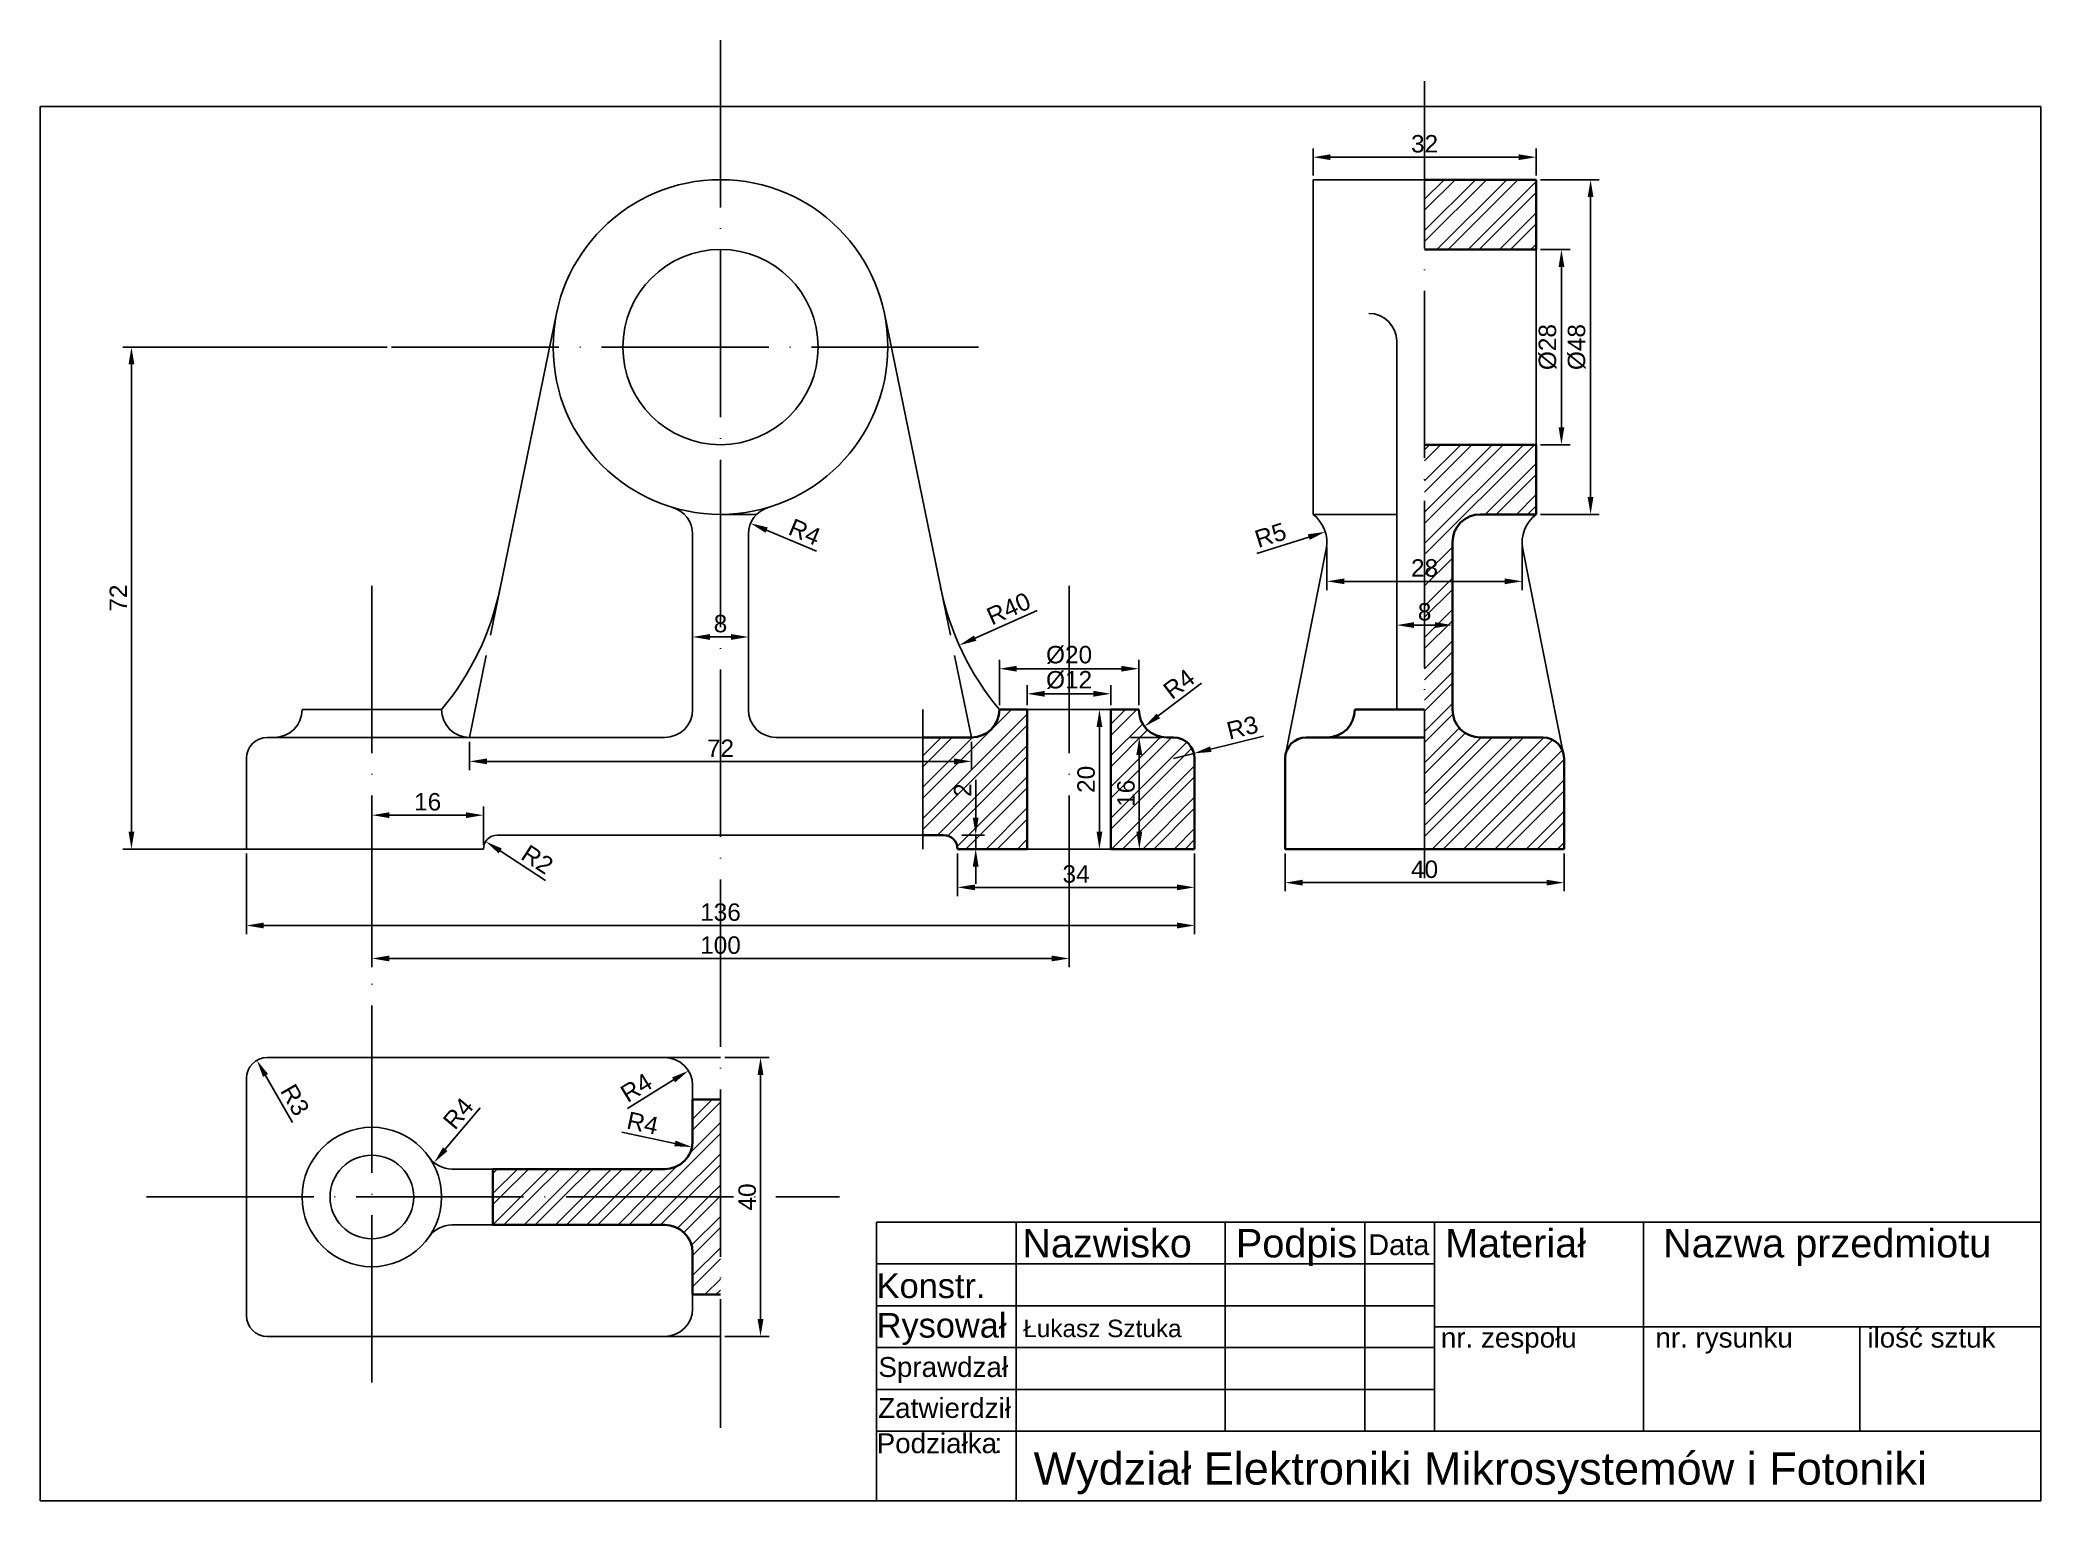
# Model space of a CAD drawing. Header units: millimetres. Extents: x 5 to 292, y 5 to 215.
import ezdxf

# ---------------------------------------------------------------- set-up
doc = ezdxf.new("R2010")
doc.units = ezdxf.units.MM
doc.linetypes.add('ACAD_ISO02W100', pattern=[15, 12, -3])
doc.linetypes.add('ACAD_ISO04W100', pattern=[30, 24, -3, 0, -3])
doc.layers.add('Osie', color=10, linetype='ACAD_ISO04W100')
doc.layers.add('szary', color=9, linetype='ACAD_ISO02W100')
doc.layers.add('przekroj', color=7, linetype='Continuous', lineweight=35)
doc.styles.get("Standard").update_dxf_attribs({"font": 'arial.ttf'})
doc.dimstyles.new('ISO-25', dxfattribs={"dimtxt": 2.5, "dimasz": 2.5, "dimexe": 1.25, "dimexo": 0.625, "dimtad": 1, "dimtxsty": 'Standard', "dimcen": 2.5, "dimadec": 0, "dimazin": 0, "dimtfac": 1, "dimtmove": 0, "dimatfit": 3, "dimfxl": 1, "dimarcsym": 0})
pattern_1 = [(45, (0, 19.0678), (-2.245064, 2.245064), []), (45, (0, 20.6553), (-2.245064, 2.245064), [])]
pattern_2 = [(45, (0, 0), (-2.245064, 2.245064), []), (45, (0, 1.5875), (-2.245064, 2.245064), [])]

# ---------------------------------------------------------------- blocks, each defined once
blk = doc.blocks.new('*D7')
at = {"color": 0, "lineweight": -2, "transparency": 16777216}
for p, q in [((187.59, 195.13), (187.59, 198.98)), ((219.59, 195.13), (219.59, 198.98)), ((217.09, 197.73), (190.09, 197.73))]:
    blk.add_line(p, q, dxfattribs=at)
at = {"color": 0, "transparency": 16777216}
for points in [[(190.09, 198.15), (190.09, 197.32), (187.59, 197.73)], [(217.09, 198.15), (217.09, 197.32), (219.59, 197.73)]]:
    blk.add_solid(points, dxfattribs=at)
at = {"layer": 'Defpoints', "color": 0, "transparency": 16777216}
for p in [(187.59, 197.73), (187.59, 194.5), (219.59, 194.5)]:
    blk.add_point(p, dxfattribs=at)
at = {"color": 0, "transparency": 16777216, "insert": (203.59, 199.64), "char_height": 2.5, "attachment_point": 5}
blk.add_mtext('32', dxfattribs=at)
blk = doc.blocks.new('*D8')
at = {"color": 0, "lineweight": -2, "transparency": 16777216}
for p, q in [((183.59, 97.88), (183.59, 92.44)), ((223.59, 97.88), (223.59, 92.44)), ((186.09, 93.69), (221.09, 93.69))]:
    blk.add_line(p, q, dxfattribs=at)
at = {"color": 0, "transparency": 16777216}
for points in [[(186.09, 94.1), (186.09, 93.27), (183.59, 93.69)], [(221.09, 94.1), (221.09, 93.27), (223.59, 93.69)]]:
    blk.add_solid(points, dxfattribs=at)
at = {"layer": 'Defpoints', "color": 0, "transparency": 16777216}
for p in [(183.59, 98.5), (223.59, 98.5), (223.59, 93.69)]:
    blk.add_point(p, dxfattribs=at)
at = {"color": 0, "transparency": 16777216, "insert": (203.59, 95.59), "char_height": 2.5, "attachment_point": 5}
blk.add_mtext('40', dxfattribs=at)
blk = doc.blocks.new('*D9')
at = {"color": 0, "lineweight": -2, "transparency": 16777216}
for p, q in [((199.59, 131.25), (199.59, 131.87)), ((205.09, 130.62), (202.09, 130.62)), ((207.59, 131.25), (207.59, 131.87))]:
    blk.add_line(p, q, dxfattribs=at)
at = {"color": 0, "transparency": 16777216}
for points in [[(202.09, 131.04), (202.09, 130.21), (199.59, 130.62)], [(205.09, 131.04), (205.09, 130.21), (207.59, 130.62)]]:
    blk.add_solid(points, dxfattribs=at)
at = {"layer": 'Defpoints', "color": 0, "transparency": 16777216}
for p in [(199.59, 130.62), (199.59, 130.62), (207.59, 130.62)]:
    blk.add_point(p, dxfattribs=at)
at = {"color": 0, "transparency": 16777216, "insert": (203.59, 132.52), "char_height": 2.5, "attachment_point": 5}
blk.add_mtext('8', dxfattribs=at)
blk = doc.blocks.new('*D11')
at = {"color": 0, "lineweight": -2, "transparency": 16777216}
blk.add_line((179.53, 140.91), (186.97, 143.25), dxfattribs=at)
at = {"color": 0, "transparency": 16777216}
blk.add_solid([(186.85, 143.65), (187.1, 142.85), (189.36, 144)], dxfattribs=at)
at = {"layer": 'Defpoints', "color": 0, "transparency": 16777216}
for p in [(189.36, 144), (184.59, 142.5)]:
    blk.add_point(p, dxfattribs=at)
at = {"color": 0, "transparency": 16777216, "insert": (181.49, 143.52), "char_height": 2.5, "attachment_point": 5, "rotation": 17.4152}
blk.add_mtext('R5', dxfattribs=at)
blk = doc.blocks.new('*D12')
at = {"color": 0, "lineweight": -2, "transparency": 16777216}
for p, q in [((220.21, 194.5), (228.65, 194.5)), ((227.4, 192), (227.4, 149)), ((220.21, 146.5), (228.65, 146.5))]:
    blk.add_line(p, q, dxfattribs=at)
at = {"color": 0, "transparency": 16777216}
for points in [[(226.98, 192), (227.81, 192), (227.4, 194.5)], [(226.98, 149), (227.81, 149), (227.4, 146.5)]]:
    blk.add_solid(points, dxfattribs=at)
at = {"layer": 'Defpoints', "color": 0, "transparency": 16777216}
for p in [(219.59, 194.5), (219.59, 146.5), (227.4, 146.5)]:
    blk.add_point(p, dxfattribs=at)
at = {"color": 0, "transparency": 16777216, "insert": (225.42, 170.5), "char_height": 2.5, "attachment_point": 5, "rotation": 90}
blk.add_mtext('%%C48', dxfattribs=at)
blk = doc.blocks.new('*D13')
at = {"color": 0, "lineweight": -2, "transparency": 16777216}
for p, q in [((220.21, 184.5), (224.47, 184.5)), ((223.22, 182), (223.22, 159)), ((220.21, 156.5), (224.47, 156.5))]:
    blk.add_line(p, q, dxfattribs=at)
at = {"color": 0, "transparency": 16777216}
for points in [[(222.81, 182), (223.64, 182), (223.22, 184.5)], [(222.81, 159), (223.64, 159), (223.22, 156.5)]]:
    blk.add_solid(points, dxfattribs=at)
at = {"layer": 'Defpoints', "color": 0, "transparency": 16777216}
for p in [(219.59, 184.5), (219.59, 156.5), (223.22, 156.5)]:
    blk.add_point(p, dxfattribs=at)
at = {"color": 0, "transparency": 16777216, "insert": (221.25, 170.5), "char_height": 2.5, "attachment_point": 5, "rotation": 90}
blk.add_mtext('%%C28', dxfattribs=at)
blk = doc.blocks.new('*D14')
at = {"color": 0, "lineweight": -2, "transparency": 16777216}
for p, q in [((34.6, 97.88), (34.6, 86.29)), ((170.6, 97.88), (170.6, 86.29)), ((168.1, 87.54), (37.1, 87.54))]:
    blk.add_line(p, q, dxfattribs=at)
at = {"color": 0, "transparency": 16777216}
for points in [[(37.1, 87.96), (37.1, 87.12), (34.6, 87.54)], [(168.1, 87.96), (168.1, 87.12), (170.6, 87.54)]]:
    blk.add_solid(points, dxfattribs=at)
at = {"layer": 'Defpoints', "color": 0, "transparency": 16777216}
for p in [(34.6, 98.5), (170.6, 98.5), (34.6, 87.54)]:
    blk.add_point(p, dxfattribs=at)
at = {"color": 0, "transparency": 16777216, "insert": (102.6, 89.44), "char_height": 2.5, "attachment_point": 5}
blk.add_mtext('136', dxfattribs=at)
blk = doc.blocks.new('*D15')
at = {"color": 0, "lineweight": -2, "transparency": 16777216}
for p, q in [((167.6, 111.5), (170.51, 112.23)), ((180.49, 114.71), (172.93, 112.83))]:
    blk.add_line(p, q, dxfattribs=at)
at = {"color": 0, "transparency": 16777216}
blk.add_solid([(172.83, 113.23), (173.04, 112.43), (170.51, 112.23)], dxfattribs=at)
at = {"layer": 'Defpoints', "color": 0, "transparency": 16777216}
for p in [(170.51, 112.23), (167.6, 111.5)]:
    blk.add_point(p, dxfattribs=at)
at = {"color": 0, "transparency": 16777216, "insert": (177.46, 115.92), "char_height": 2.5, "attachment_point": 5, "rotation": 13.976}
blk.add_mtext('R3', dxfattribs=at)
blk = doc.blocks.new('*D16')
at = {"color": 0, "lineweight": -2, "transparency": 16777216}
blk.add_line((171.59, 122.3), (165.4, 117.59), dxfattribs=at)
at = {"color": 0, "transparency": 16777216}
blk.add_solid([(165.15, 117.93), (165.66, 117.26), (163.41, 116.08)], dxfattribs=at)
at = {"layer": 'Defpoints', "color": 0, "transparency": 16777216}
for p in [(166.6, 118.5), (163.41, 116.08)]:
    blk.add_point(p, dxfattribs=at)
at = {"color": 0, "transparency": 16777216, "insert": (168.36, 122.19), "char_height": 2.5, "attachment_point": 5, "rotation": 37.2364}
blk.add_mtext('R4', dxfattribs=at)
blk = doc.blocks.new('*D17')
at = {"color": 0, "lineweight": -2, "transparency": 16777216}
for p, q in [((146.6, 119.13), (146.6, 122.02)), ((156.1, 120.77), (149.1, 120.77)), ((158.6, 119.13), (158.6, 122.02))]:
    blk.add_line(p, q, dxfattribs=at)
at = {"color": 0, "transparency": 16777216}
for points in [[(149.1, 121.19), (149.1, 120.35), (146.6, 120.77)], [(156.1, 121.19), (156.1, 120.35), (158.6, 120.77)]]:
    blk.add_solid(points, dxfattribs=at)
at = {"layer": 'Defpoints', "color": 0, "transparency": 16777216}
for p in [(146.6, 120.77), (146.6, 118.5), (158.6, 118.5)]:
    blk.add_point(p, dxfattribs=at)
at = {"color": 0, "transparency": 16777216, "insert": (152.6, 122.74), "char_height": 2.5, "attachment_point": 5}
blk.add_mtext('%%C12', dxfattribs=at)
blk = doc.blocks.new('*D18')
at = {"color": 0, "lineweight": -2, "transparency": 16777216}
for p, q in [((142.6, 119.13), (142.6, 125.62)), ((145.1, 124.37), (160.1, 124.37)), ((162.6, 119.13), (162.6, 125.62))]:
    blk.add_line(p, q, dxfattribs=at)
at = {"color": 0, "transparency": 16777216}
for points in [[(145.1, 124.78), (145.1, 123.95), (142.6, 124.37)], [(160.1, 124.78), (160.1, 123.95), (162.6, 124.37)]]:
    blk.add_solid(points, dxfattribs=at)
at = {"layer": 'Defpoints', "color": 0, "transparency": 16777216}
for p in [(162.6, 124.37), (142.6, 118.5), (162.6, 118.5)]:
    blk.add_point(p, dxfattribs=at)
at = {"color": 0, "transparency": 16777216, "insert": (152.6, 126.34), "char_height": 2.5, "attachment_point": 5}
blk.add_mtext('%%C20', dxfattribs=at)
blk = doc.blocks.new('*D19')
at = {"color": 0, "lineweight": -2, "transparency": 16777216}
for p, q in [((136.6, 97.88), (136.6, 91.76)), ((170.6, 97.88), (170.6, 91.76)), ((139.1, 93.01), (168.1, 93.01))]:
    blk.add_line(p, q, dxfattribs=at)
at = {"color": 0, "transparency": 16777216}
for points in [[(139.1, 93.42), (139.1, 92.59), (136.6, 93.01)], [(168.1, 93.42), (168.1, 92.59), (170.6, 93.01)]]:
    blk.add_solid(points, dxfattribs=at)
at = {"layer": 'Defpoints', "color": 0, "transparency": 16777216}
for p in [(136.6, 98.5), (170.6, 98.5), (170.6, 93.01)]:
    blk.add_point(p, dxfattribs=at)
at = {"color": 0, "transparency": 16777216, "insert": (153.6, 94.91), "char_height": 2.5, "attachment_point": 5}
blk.add_mtext('34', dxfattribs=at)
blk = doc.blocks.new('*D20')
at = {"color": 0, "lineweight": -2, "transparency": 16777216}
blk.add_line((148, 132.72), (139.13, 128.75), dxfattribs=at)
at = {"color": 0, "transparency": 16777216}
blk.add_solid([(138.96, 129.13), (139.3, 128.37), (136.85, 127.73)], dxfattribs=at)
at = {"layer": 'Defpoints', "color": 0, "transparency": 16777216}
for p in [(173.36, 144.07), (136.85, 127.73)]:
    blk.add_point(p, dxfattribs=at)
at = {"color": 0, "transparency": 16777216, "insert": (143.93, 132.98), "char_height": 2.5, "attachment_point": 5, "rotation": 24.1064}
blk.add_mtext('R40', dxfattribs=at)
blk = doc.blocks.new('*D21')
at = {"color": 0, "lineweight": -2, "transparency": 16777216}
blk.add_line((77.52, 94), (71.02, 98.23), dxfattribs=at)
at = {"color": 0, "transparency": 16777216}
blk.add_solid([(71.24, 98.58), (70.79, 97.88), (68.92, 99.59)], dxfattribs=at)
at = {"layer": 'Defpoints', "color": 0, "transparency": 16777216}
for p in [(68.92, 99.59), (70.6, 98.5)]:
    blk.add_point(p, dxfattribs=at)
at = {"color": 0, "transparency": 16777216, "insert": (76.34, 97.01), "char_height": 2.5, "attachment_point": 5, "rotation": 326.9788}
blk.add_mtext('R2', dxfattribs=at)
blk = doc.blocks.new('*D22')
at = {"color": 0, "lineweight": -2, "transparency": 16777216}
for p, q in [((189.59, 141.88), (189.59, 135.65)), ((217.59, 141.88), (217.59, 135.65)), ((192.09, 136.9), (215.09, 136.9))]:
    blk.add_line(p, q, dxfattribs=at)
at = {"color": 0, "transparency": 16777216}
for points in [[(192.09, 137.32), (192.09, 136.49), (189.59, 136.9)], [(215.09, 137.32), (215.09, 136.49), (217.59, 136.9)]]:
    blk.add_solid(points, dxfattribs=at)
at = {"layer": 'Defpoints', "color": 0, "transparency": 16777216}
for p in [(189.59, 142.5), (217.59, 142.5), (217.59, 136.9)]:
    blk.add_point(p, dxfattribs=at)
at = {"color": 0, "transparency": 16777216, "insert": (203.59, 138.8), "char_height": 2.5, "attachment_point": 5}
blk.add_mtext('28', dxfattribs=at)
blk = doc.blocks.new('*D23')
at = {"color": 0, "lineweight": -2, "transparency": 16777216}
for p, q in [((103.22, 68.6), (109.59, 68.6)), ((108.34, 66.1), (108.34, 31.1)), ((103.22, 28.6), (109.59, 28.6))]:
    blk.add_line(p, q, dxfattribs=at)
at = {"color": 0, "transparency": 16777216}
for points in [[(107.92, 66.1), (108.76, 66.1), (108.34, 68.6)], [(107.92, 31.1), (108.76, 31.1), (108.34, 28.6)]]:
    blk.add_solid(points, dxfattribs=at)
at = {"layer": 'Defpoints', "color": 0, "transparency": 16777216}
for p in [(102.6, 68.6), (102.6, 28.6), (108.34, 28.6)]:
    blk.add_point(p, dxfattribs=at)
at = {"color": 0, "transparency": 16777216, "insert": (106.44, 48.6), "char_height": 2.5, "attachment_point": 5, "rotation": 90}
blk.add_mtext('40', dxfattribs=at)
blk = doc.blocks.new('*D24')
at = {"color": 0, "lineweight": -2, "transparency": 16777216}
blk.add_line((89.26, 61.31), (95.87, 65.39), dxfattribs=at)
at = {"color": 0, "transparency": 16777216}
blk.add_solid([(95.66, 65.74), (96.09, 65.03), (98, 66.7)], dxfattribs=at)
at = {"layer": 'Defpoints', "color": 0, "transparency": 16777216}
for p in [(98, 66.7), (94.6, 64.6)]:
    blk.add_point(p, dxfattribs=at)
at = {"color": 0, "transparency": 16777216, "insert": (90.52, 64.29), "char_height": 2.5, "attachment_point": 5, "rotation": 31.6568}
blk.add_mtext('R4', dxfattribs=at)
blk = doc.blocks.new('*D25')
at = {"color": 0, "lineweight": -2, "transparency": 16777216}
blk.add_line((88.47, 57.92), (96.06, 56.28), dxfattribs=at)
at = {"color": 0, "transparency": 16777216}
blk.add_solid([(96.15, 56.69), (95.98, 55.88), (98.51, 55.76)], dxfattribs=at)
at = {"layer": 'Defpoints', "color": 0, "transparency": 16777216}
for p in [(94.6, 56.6), (98.51, 55.76)]:
    blk.add_point(p, dxfattribs=at)
at = {"color": 0, "transparency": 16777216, "insert": (91.44, 59.2), "char_height": 2.5, "attachment_point": 5, "rotation": 347.8735}
blk.add_mtext('R4', dxfattribs=at)
blk = doc.blocks.new('*D26')
at = {"color": 0, "lineweight": -2, "transparency": 16777216}
blk.add_line((68.11, 61.41), (63.12, 55.45), dxfattribs=at)
at = {"color": 0, "transparency": 16777216}
blk.add_solid([(62.8, 55.72), (63.44, 55.18), (61.52, 53.53)], dxfattribs=at)
at = {"layer": 'Defpoints', "color": 0, "transparency": 16777216}
for p in [(64.09, 56.6), (61.52, 53.53)]:
    blk.add_point(p, dxfattribs=at)
at = {"color": 0, "transparency": 16777216, "insert": (64.98, 60.59), "char_height": 2.5, "attachment_point": 5, "rotation": 50.077}
blk.add_mtext('R4', dxfattribs=at)
blk = doc.blocks.new('*D27')
at = {"color": 0, "lineweight": -2, "transparency": 16777216}
blk.add_line((41.23, 59.29), (37.35, 66.03), dxfattribs=at)
at = {"color": 0, "transparency": 16777216}
blk.add_solid([(37.71, 66.24), (36.99, 65.82), (36.1, 68.2)], dxfattribs=at)
at = {"layer": 'Defpoints', "color": 0, "transparency": 16777216}
for p in [(36.1, 68.2), (37.6, 65.6)]:
    blk.add_point(p, dxfattribs=at)
at = {"color": 0, "transparency": 16777216, "insert": (41.56, 62.52), "char_height": 2.5, "attachment_point": 5, "rotation": 299.8932}
blk.add_mtext('R3', dxfattribs=at)
blk = doc.blocks.new('*D28')
at = {"color": 0, "lineweight": -2, "transparency": 16777216}
for p, q in [((52.6, 86.92), (52.6, 81.56)), ((152.6, 86.92), (152.6, 81.56)), ((150.1, 82.81), (55.1, 82.81))]:
    blk.add_line(p, q, dxfattribs=at)
at = {"color": 0, "transparency": 16777216}
for points in [[(55.1, 83.23), (55.1, 82.39), (52.6, 82.81)], [(150.1, 83.23), (150.1, 82.39), (152.6, 82.81)]]:
    blk.add_solid(points, dxfattribs=at)
at = {"layer": 'Defpoints', "color": 0, "transparency": 16777216}
for p in [(52.6, 87.54), (152.6, 87.54), (52.6, 82.81)]:
    blk.add_point(p, dxfattribs=at)
at = {"color": 0, "transparency": 16777216, "insert": (102.6, 84.71), "char_height": 2.5, "attachment_point": 5}
blk.add_mtext('100', dxfattribs=at)
blk = doc.blocks.new('*D29')
at = {"color": 0, "lineweight": -2, "transparency": 16777216}
for p, q in [((52.6, 99.13), (52.6, 104.61)), ((66.1, 103.36), (55.1, 103.36)), ((68.6, 99.13), (68.6, 104.61))]:
    blk.add_line(p, q, dxfattribs=at)
at = {"color": 0, "transparency": 16777216}
for points in [[(55.1, 103.78), (55.1, 102.95), (52.6, 103.36)], [(66.1, 103.78), (66.1, 102.95), (68.6, 103.36)]]:
    blk.add_solid(points, dxfattribs=at)
at = {"layer": 'Defpoints', "color": 0, "transparency": 16777216}
for p in [(52.6, 103.36), (52.6, 98.5), (68.6, 98.5)]:
    blk.add_point(p, dxfattribs=at)
at = {"color": 0, "transparency": 16777216, "insert": (60.6, 105.27), "char_height": 2.5, "attachment_point": 5}
blk.add_mtext('16', dxfattribs=at)
blk = doc.blocks.new('*D30')
at = {"color": 0, "lineweight": -2, "transparency": 16777216}
for p, q in [((66.6, 113.88), (66.6, 109.83)), ((138.6, 113.88), (138.6, 109.83)), ((69.1, 111.08), (136.1, 111.08))]:
    blk.add_line(p, q, dxfattribs=at)
at = {"color": 0, "transparency": 16777216}
for points in [[(69.1, 111.5), (69.1, 110.66), (66.6, 111.08)], [(136.1, 111.5), (136.1, 110.66), (138.6, 111.08)]]:
    blk.add_solid(points, dxfattribs=at)
at = {"layer": 'Defpoints', "color": 0, "transparency": 16777216}
for p in [(66.6, 114.5), (138.6, 114.5), (138.6, 111.08)]:
    blk.add_point(p, dxfattribs=at)
at = {"color": 0, "transparency": 16777216, "insert": (102.6, 112.96), "char_height": 2.5, "attachment_point": 5}
blk.add_mtext('72', dxfattribs=at)
blk = doc.blocks.new('*D31')
at = {"color": 0, "lineweight": -2, "transparency": 16777216}
for p, q in [((98.6, 119.13), (98.6, 130.17)), ((106.6, 119.13), (106.6, 130.17)), ((104.1, 128.92), (101.1, 128.92))]:
    blk.add_line(p, q, dxfattribs=at)
at = {"color": 0, "transparency": 16777216}
for points in [[(101.1, 129.34), (101.1, 128.5), (98.6, 128.92)], [(104.1, 129.34), (104.1, 128.5), (106.6, 128.92)]]:
    blk.add_solid(points, dxfattribs=at)
at = {"layer": 'Defpoints', "color": 0, "transparency": 16777216}
for p in [(98.6, 128.92), (98.6, 118.5), (106.6, 118.5)]:
    blk.add_point(p, dxfattribs=at)
at = {"color": 0, "transparency": 16777216, "insert": (102.6, 130.82), "char_height": 2.5, "attachment_point": 5}
blk.add_mtext('8', dxfattribs=at)
blk = doc.blocks.new('*D32')
at = {"color": 0, "lineweight": -2, "transparency": 16777216}
blk.add_line((116.38, 141.23), (109.22, 144.25), dxfattribs=at)
at = {"color": 0, "transparency": 16777216}
blk.add_solid([(109.38, 144.64), (109.05, 143.87), (106.91, 145.22)], dxfattribs=at)
at = {"layer": 'Defpoints', "color": 0, "transparency": 16777216}
for p in [(106.91, 145.22), (110.6, 143.67)]:
    blk.add_point(p, dxfattribs=at)
at = {"color": 0, "transparency": 16777216, "insert": (114.68, 143.98), "char_height": 2.5, "attachment_point": 5, "rotation": 337.1294}
blk.add_mtext('R4', dxfattribs=at)
blk = doc.blocks.new('*D33')
at = {"color": 0, "lineweight": -2, "transparency": 16777216}
for p, q in [((139.21, 103), (139.21, 108.41)), ((137.22, 100.5), (140.46, 100.5)), ((139.21, 98.5), (139.21, 100.5)), ((137.22, 98.5), (140.46, 98.5)), ((139.21, 96), (139.21, 93.5))]:
    blk.add_line(p, q, dxfattribs=at)
at = {"color": 0, "transparency": 16777216}
for points in [[(138.79, 103), (139.62, 103), (139.21, 100.5)], [(138.79, 96), (139.62, 96), (139.21, 98.5)]]:
    blk.add_solid(points, dxfattribs=at)
at = {"layer": 'Defpoints', "color": 0, "transparency": 16777216}
for p in [(136.6, 100.5), (139.21, 100.5), (136.6, 98.5)]:
    blk.add_point(p, dxfattribs=at)
at = {"color": 0, "transparency": 16777216, "insert": (137.33, 106.95), "char_height": 2.5, "attachment_point": 5, "rotation": 90}
blk.add_mtext('2', dxfattribs=at)
blk = doc.blocks.new('*D34')
at = {"color": 0, "lineweight": -2, "transparency": 16777216}
for p, q in [((157.97, 118.5), (155.7, 118.5)), ((156.95, 116), (156.95, 101)), ((157.97, 98.5), (155.7, 98.5))]:
    blk.add_line(p, q, dxfattribs=at)
at = {"color": 0, "transparency": 16777216}
for points in [[(156.54, 116), (157.37, 116), (156.95, 118.5)], [(156.54, 101), (157.37, 101), (156.95, 98.5)]]:
    blk.add_solid(points, dxfattribs=at)
at = {"layer": 'Defpoints', "color": 0, "transparency": 16777216}
for p in [(158.6, 118.5), (156.95, 98.5), (158.6, 98.5)]:
    blk.add_point(p, dxfattribs=at)
at = {"color": 0, "transparency": 16777216, "insert": (155.05, 108.5), "char_height": 2.5, "attachment_point": 5, "rotation": 90}
blk.add_mtext('20', dxfattribs=at)
blk = doc.blocks.new('*D35')
at = {"color": 0, "lineweight": -2, "transparency": 16777216}
for p, q in [((165.97, 114.5), (161.42, 114.5)), ((162.67, 112), (162.67, 101)), ((165.97, 98.5), (161.42, 98.5))]:
    blk.add_line(p, q, dxfattribs=at)
at = {"color": 0, "transparency": 16777216}
for points in [[(162.25, 112), (163.09, 112), (162.67, 114.5)], [(162.25, 101), (163.09, 101), (162.67, 98.5)]]:
    blk.add_solid(points, dxfattribs=at)
at = {"layer": 'Defpoints', "color": 0, "transparency": 16777216}
for p in [(166.6, 114.5), (162.67, 98.5), (166.6, 98.5)]:
    blk.add_point(p, dxfattribs=at)
at = {"color": 0, "transparency": 16777216, "insert": (160.77, 106.5), "char_height": 2.5, "attachment_point": 5, "rotation": 90}
blk.add_mtext('16', dxfattribs=at)
blk = doc.blocks.new('*D36')
at = {"color": 0, "lineweight": -2, "transparency": 16777216}
for p, q in [((54.81, 170.5), (16.86, 170.5)), ((18.11, 168), (18.11, 101)), ((54.81, 98.5), (16.86, 98.5))]:
    blk.add_line(p, q, dxfattribs=at)
at = {"color": 0, "transparency": 16777216}
for points in [[(17.7, 168), (18.53, 168), (18.11, 170.5)], [(17.7, 101), (18.53, 101), (18.11, 98.5)]]:
    blk.add_solid(points, dxfattribs=at)
at = {"layer": 'Defpoints', "color": 0, "transparency": 16777216}
for p in [(55.43, 170.5), (18.11, 98.5), (55.43, 98.5)]:
    blk.add_point(p, dxfattribs=at)
at = {"color": 0, "transparency": 16777216, "insert": (16.23, 134.5), "char_height": 2.5, "attachment_point": 5, "rotation": 90}
blk.add_mtext('72', dxfattribs=at)

msp = doc.modelspace()

# ---------------------------------------------------------------- hatches: boundary and pattern name
h = msp.add_hatch()
h.set_pattern_fill('STEEL', color=256)
h.set_pattern_definition(pattern_2)
h.paths.add_polyline_path([(219.588, 184.501), (219.588, 194.501), (203.588, 194.501), (203.588, 184.501)])
h = msp.add_hatch()
h.set_pattern_fill('STEEL', color=256)
h.set_pattern_definition(pattern_2)
h.paths.add_polyline_path([(203.588, 156.501), (203.588, 98.501), (223.588, 98.501), (223.588, 111.501, 0.4142136), (220.588, 114.501), (217.588, 114.501), (211.588, 114.501, -0.4142136), (207.588, 118.501), (207.588, 142.501, -0.4142136), (211.588, 146.501), (219.588, 146.501), (219.588, 156.501)])
h = msp.add_hatch()
h.set_pattern_fill('STEEL', color=256)
h.set_pattern_definition(pattern_1)
h.paths.add_polyline_path([(131.625, 100.501), (134.597, 100.501, -0.4142136), (136.597, 98.501), (146.597, 98.501), (146.597, 118.501), (142.597, 118.501, -0.4142136), (138.597, 114.501), (131.625, 114.501)])
h = msp.add_hatch()
h.set_pattern_fill('STEEL', color=256)
h.set_pattern_definition(pattern_1)
h.paths.add_polyline_path([(170.597, 111.501, 0.4142136), (167.597, 114.501), (166.597, 114.501, -0.4142136), (162.597, 118.501), (158.597, 118.501), (158.597, 98.501), (170.597, 98.501)])
h = msp.add_hatch()
h.set_pattern_fill('STEEL', color=256)
h.set_pattern_definition(pattern_2)
h.paths.add_polyline_path([(102.597, 62.599), (98.597, 62.599), (98.597, 56.599, -0.4142136), (94.597, 52.599), (69.952, 52.599), (69.952, 48.599), (102.597, 48.599)])
h = msp.add_hatch()
h.set_pattern_fill('STEEL', color=256)
h.set_pattern_definition(pattern_2)
h.paths.add_polyline_path([(102.597, 34.599), (98.597, 34.599), (98.597, 40.599, 0.4142136), (94.597, 44.599), (69.952, 44.599), (69.952, 48.599), (102.597, 48.599)])

# ---------------------------------------------------------------- linework, layer by layer
for p, q in [((5, 5), (5, 205)), ((5, 205), (292, 205)), ((292, 205), (292, 5)), ((187.588, 146.501), (187.588, 194.501)), ((203.588, 194.501), (187.588, 194.501)), ((219.588, 156.501), (219.588, 184.501)), ((70.994, 135.912), (79.088, 175.329)), ((134.201, 135.912), (126.107, 175.329)), ((199.588, 118.501), (199.588, 171.329)), ((102.597, 146.501), (107.773, 146.501)), ((187.588, 146.501), (199.588, 146.501)), ((98.597, 143.668), (98.597, 118.501)), ((106.597, 143.668), (106.597, 118.501)), ((183.645, 112.085), (189.492, 141.527)), ((223.53, 112.085), (217.684, 141.527)), ((42.597, 118.501), (42.597, 118.501)), ((46.597, 118.501), (42.597, 118.501)), ((58.597, 118.501), (46.597, 118.501)), ((62.597, 118.501), (58.597, 118.501)), ((62.597, 118.501), (62.597, 118.501)), ((131.625, 118.501), (131.625, 114.501)), ((142.597, 118.501), (142.597, 118.501)), ((146.597, 118.501), (158.597, 118.501)), ((193.588, 118.501), (193.588, 118.501)), ((38.597, 114.501), (37.597, 114.501)), ((66.597, 114.501), (38.597, 114.501)), ((94.597, 114.501), (66.597, 114.501)), ((110.597, 114.501), (131.625, 114.501)), ((131.625, 114.501), (131.625, 100.501)), ((34.597, 111.501), (34.597, 98.501)), ((102.597, 100.501), (70.597, 100.501)), ((102.597, 100.501), (131.625, 100.501)), ((131.625, 100.501), (131.625, 98.501)), ((46.597, 98.501), (34.597, 98.501)), ((58.597, 98.501), (46.597, 98.501)), ((68.597, 98.501), (58.597, 98.501)), ((146.597, 98.501), (158.597, 98.501)), ((37.597, 68.599), (94.597, 68.599)), ((94.597, 68.599), (102.597, 68.599)), ((34.597, 48.599), (34.597, 65.599)), ((98.597, 64.599), (98.597, 62.599)), ((64.087, 52.599), (69.952, 52.599)), ((34.597, 31.599), (34.597, 48.599)), ((64.087, 44.599), (69.952, 44.599)), ((125, 45), (125, 5)), ((125, 45), (292, 45)), ((145, 15), (145, 45)), ((175, 39), (175, 45)), ((195, 45), (195, 15)), ((205, 39), (205, 45)), ((235, 30), (235, 45)), ((145, 39), (125, 39)), ((175, 39), (145, 39)), ((175, 39), (175, 15)), ((175, 39), (205, 39)), ((205, 39), (205, 15)), ((98.597, 32.599), (98.597, 34.599)), ((145, 33), (125, 33)), ((145, 33), (205, 33)), ((235, 30), (205, 30)), ((235, 30), (235, 15)), ((235, 30), (292, 30)), ((266.019, 15), (266.019, 30)), ((94.597, 28.599), (37.597, 28.599)), ((94.597, 28.599), (102.597, 28.599)), ((145, 27), (125, 27)), ((145, 27), (205, 27)), ((145, 21), (125, 21)), ((145, 21), (205, 21)), ((145, 15), (125, 15)), ((145, 15), (145, 5)), ((145, 15), (292, 15)), ((292, 5), (5, 5))]:
    msp.add_line(p, q)
for centre, radius in [((102.597, 170.501), 24), ((102.597, 170.501), 14), ((52.597, 48.599), 10), ((52.597, 48.599), 6)]:
    msp.add_circle(centre, radius)
for centre, radius, start, end in [((195.588, 171.329), 4, 360, 90), ((94.597, 143.668), 4, 0, 73.39845), ((110.597, 143.668), 4, 106.60155, 180), ((184.588, 142.501), 5, 348.76789, 53.1301), ((222.588, 142.501), 5, 126.8699, 191.23211), ((31.834, 144.067), 40, 320.27196, 348.39599), ((173.361, 144.067), 40, 191.60401, 219.72804), ((38.597, 118.501), 4, 270, 0), ((66.597, 118.501), 4, 180, 270), ((94.597, 118.501), 4, 270, 0), ((110.597, 118.501), 4, 180, 270), ((37.597, 111.501), 3, 90, 180), ((70.597, 98.501), 2, 90, 180), ((37.597, 65.599), 3, 90, 180), ((94.597, 64.599), 4, 0, 90), ((64.087, 56.599), 4, 214.8499, 270), ((64.087, 40.599), 4, 90, 145.1501), ((37.597, 31.599), 3, 180, 270), ((94.597, 32.599), 4, 270, 0)]:
    msp.add_arc(centre, radius, start, end)
at = {"layer": 'Osie'}
for p, q in [((102.597, 214.538), (102.597, 15.493)), ((203.588, 94.346), (203.588, 210.997)), ((55.431, 170.501), (142.383, 170.501)), ((52.597, 136.274), (52.597, 19.262)), ((152.597, 136.274), (152.597, 81.495)), ((20.255, 48.599), (119.665, 48.599))]:
    msp.add_line(p, q, dxfattribs=at)
at = {"layer": 'przekroj'}
for p, q in [((203.588, 194.501), (219.588, 194.501)), ((219.588, 184.501), (219.588, 194.501)), ((203.588, 184.501), (219.588, 184.501)), ((203.588, 156.501), (219.588, 156.501)), ((219.588, 146.501), (219.588, 156.501)), ((211.588, 146.501), (219.588, 146.501)), ((207.588, 118.501), (207.588, 142.501)), ((142.597, 118.501), (146.597, 118.501)), ((146.597, 118.501), (146.597, 98.501)), ((158.597, 118.501), (158.597, 98.501)), ((158.597, 118.501), (162.597, 118.501)), ((162.597, 118.501), (162.597, 118.501)), ((203.588, 118.501), (193.588, 118.501)), ((131.625, 114.501), (138.597, 114.501)), ((166.597, 114.501), (167.597, 114.501)), ((189.588, 114.501), (186.588, 114.501)), ((189.588, 114.501), (203.588, 114.501)), ((217.588, 114.501), (211.588, 114.501)), ((217.588, 114.501), (220.588, 114.501)), ((170.597, 111.501), (170.597, 98.501)), ((183.588, 111.501), (183.588, 98.501)), ((223.588, 111.501), (223.588, 98.501)), ((131.625, 100.501), (134.597, 100.501)), ((136.597, 98.501), (146.597, 98.501)), ((158.597, 98.501), (170.597, 98.501)), ((203.588, 98.501), (183.588, 98.501)), ((203.588, 98.501), (223.588, 98.501)), ((98.597, 62.599), (102.597, 62.599)), ((98.597, 62.599), (98.597, 56.599)), ((69.952, 44.599), (69.952, 52.599)), ((69.952, 52.599), (94.597, 52.599)), ((69.952, 44.599), (94.597, 44.599)), ((98.597, 34.599), (98.597, 40.599)), ((98.597, 34.599), (102.597, 34.599))]:
    msp.add_line(p, q, dxfattribs=at)
for centre, radius, start, end in [((211.588, 142.501), 4, 90, 180), ((138.597, 118.501), 4, 270, 0), ((166.597, 118.501), 4, 180, 270), ((189.588, 118.501), 4, 270, 0), ((211.588, 118.501), 4, 180, 270), ((167.597, 111.501), 3, 0, 90), ((186.588, 111.501), 3, 90, 180), ((220.588, 111.501), 3, 0, 90), ((134.597, 98.501), 2, 0, 90), ((94.597, 56.599), 4, 270, 0), ((94.597, 40.599), 4, 0, 90)]:
    msp.add_arc(centre, radius, start, end, dxfattribs=at)
at = {"layer": 'szary'}
for p, q in [((66.597, 114.501), (70.994, 135.912)), ((138.597, 114.501), (134.201, 135.912))]:
    msp.add_line(p, q, dxfattribs=at)

# ---------------------------------------------------------------- texts
for s, height, p in [('Nazwisko    Podpis        Materiał       Nazwa przedmiotu', 4.06877, (145.891, 39.937)), ('Data', 2.9776, (195.499, 40.271)), ('Konstr.', 3.5275, (125, 34.102)), ('Rysował', 3.5275, (125, 28.435)), ('nr. zespołu', 2.851, (205.929, 27)), ('nr. rysunku', 2.851, (236.701, 27)), ('ilość sztuk', 2.851, (267.102, 27)), ('Sprawdzał', 2.851, (125.25, 22.789)), ('Zatwierdził', 2.851, (125.224, 16.912)), ('Podziałka', 2.851, (125, 11.854)), (':', 2.851, (141.882, 11.86)), ('Wydział Elektroniki Mikrosystemów i Fotoniki', 4.62386, (147.514, 7.343))]:
    msp.add_text(s, height=height).set_placement(p)
at = {"insert": (146.024, 31.001), "char_height": 2.5, "attachment_point": 1}
msp.add_mtext('Łukasz Sztuka', dxfattribs=at)

# ---------------------------------------------------------------- dimensions: what is measured, and where the dimension line sits
for base, p1, p2, picture, middle in [((187.588, 197.733), (219.588, 194.501), (187.588, 194.501), '*D7', (203.588, 199.635)), ((217.588, 136.903), (189.588, 142.501), (217.588, 142.501), '*D22', (203.588, 138.805)), ((98.597, 128.919), (106.597, 118.501), (98.597, 118.501), '*D31', (102.597, 130.82)), ((138.597, 111.079), (66.597, 114.501), (138.597, 114.501), '*D30', (102.597, 112.959)), ((52.597, 103.365), (68.597, 98.501), (52.597, 98.501), '*D29', (60.597, 105.266)), ((34.597, 87.541), (170.597, 98.501), (34.597, 98.501), '*D14', (102.597, 89.443)), ((170.597, 93.005), (136.597, 98.501), (170.597, 98.501), '*D19', (153.597, 94.908)), ((223.588, 93.687), (183.588, 98.501), (223.588, 98.501), '*D8', (203.588, 95.589)), ((52.597, 82.809), (152.597, 87.541), (52.597, 87.541), '*D28', (102.597, 84.71))]:
    dim = msp.add_linear_dim(base=base, p1=p1, p2=p2, dimstyle='ISO-25')
    dim.commit()
    dim.dimension.update_dxf_attribs({"geometry": picture, "text_midpoint": middle})
for base, p1, p2, picture, middle in [((227.395, 146.501), (219.588, 194.501), (219.588, 146.501), '*D12', (225.424, 170.501)), ((223.222, 156.501), (219.588, 184.501), (219.588, 156.501), '*D13', (221.251, 170.501))]:
    dim = msp.add_linear_dim(base=base, p1=p1, p2=p2, angle=90, text='%%C<>', dimstyle='ISO-25')
    dim.commit()
    dim.dimension.update_dxf_attribs({"geometry": picture, "text_midpoint": middle})
for base, p1, p2, angle, picture, middle in [((18.114, 98.501), (55.431, 170.501), (55.431, 98.501), 90, '*D36', (16.234, 134.501)), ((199.588, 130.623), (207.588, 130.623), (199.588, 130.623), 180, '*D9', (203.588, 132.524)), ((156.953, 98.501), (158.597, 118.501), (158.597, 98.501), 90, '*D34', (155.051, 108.501)), ((162.671, 98.501), (166.597, 114.501), (166.597, 98.501), 90, '*D35', (160.769, 106.501)), ((139.207, 100.501), (136.597, 98.501), (136.597, 100.501), 90, '*D33', (137.327, 106.954)), ((108.341, 28.599), (102.597, 68.599), (102.597, 28.599), 90, '*D23', (106.439, 48.599))]:
    dim = msp.add_linear_dim(base=base, p1=p1, p2=p2, angle=angle, dimstyle='ISO-25')
    dim.commit()
    dim.dimension.update_dxf_attribs({"geometry": picture, "text_midpoint": middle})
for center, mpoint, picture, middle in [((110.597, 143.668), (106.912, 145.223), '*D32', (113.947, 142.255)), ((173.361, 144.067), (136.849, 127.73), '*D20', (144.706, 131.245)), ((184.588, 142.501), (189.359, 143.998), '*D11', (182.059, 141.708)), ((166.597, 118.501), (163.413, 116.081), '*D16', (169.492, 120.701)), ((70.597, 98.501), (68.921, 99.591), '*D21', (75.316, 95.434)), ((37.597, 65.599), (36.102, 68.2), '*D27', (39.91, 61.576)), ((94.597, 64.599), (98.002, 66.698), '*D24', (91.503, 62.691)), ((64.087, 56.599), (61.52, 53.532), '*D26', (66.42, 59.387)), ((94.597, 56.599), (98.508, 55.759), '*D25', (91.043, 57.363))]:
    dim = msp.add_radius_dim(center=center, mpoint=mpoint, dimstyle='ISO-25')
    dim.commit()
    dim.dimension.update_dxf_attribs({"geometry": picture, "text_midpoint": middle, "dimtype": 164})
for base, p1, p2, picture, middle in [((162.597, 124.368), (142.597, 118.501), (162.597, 118.501), '*D18', (152.597, 126.339)), ((146.597, 120.771), (158.597, 118.501), (146.597, 118.501), '*D17', (152.597, 122.743))]:
    dim = msp.add_linear_dim(base=base, p1=p1, p2=p2, text='%%C<>', dimstyle='ISO-25')
    dim.commit()
    dim.dimension.update_dxf_attribs({"geometry": picture, "text_midpoint": middle})
dim = msp.add_radius_dim(center=(167.597, 111.501), mpoint=(170.509, 112.226), dimstyle='ISO-25')
dim.commit()
dim.dimension.update_dxf_attribs({"geometry": '*D15', "text_midpoint": (177.464, 115.917)})

doc.saveas('drawing.dxf')
